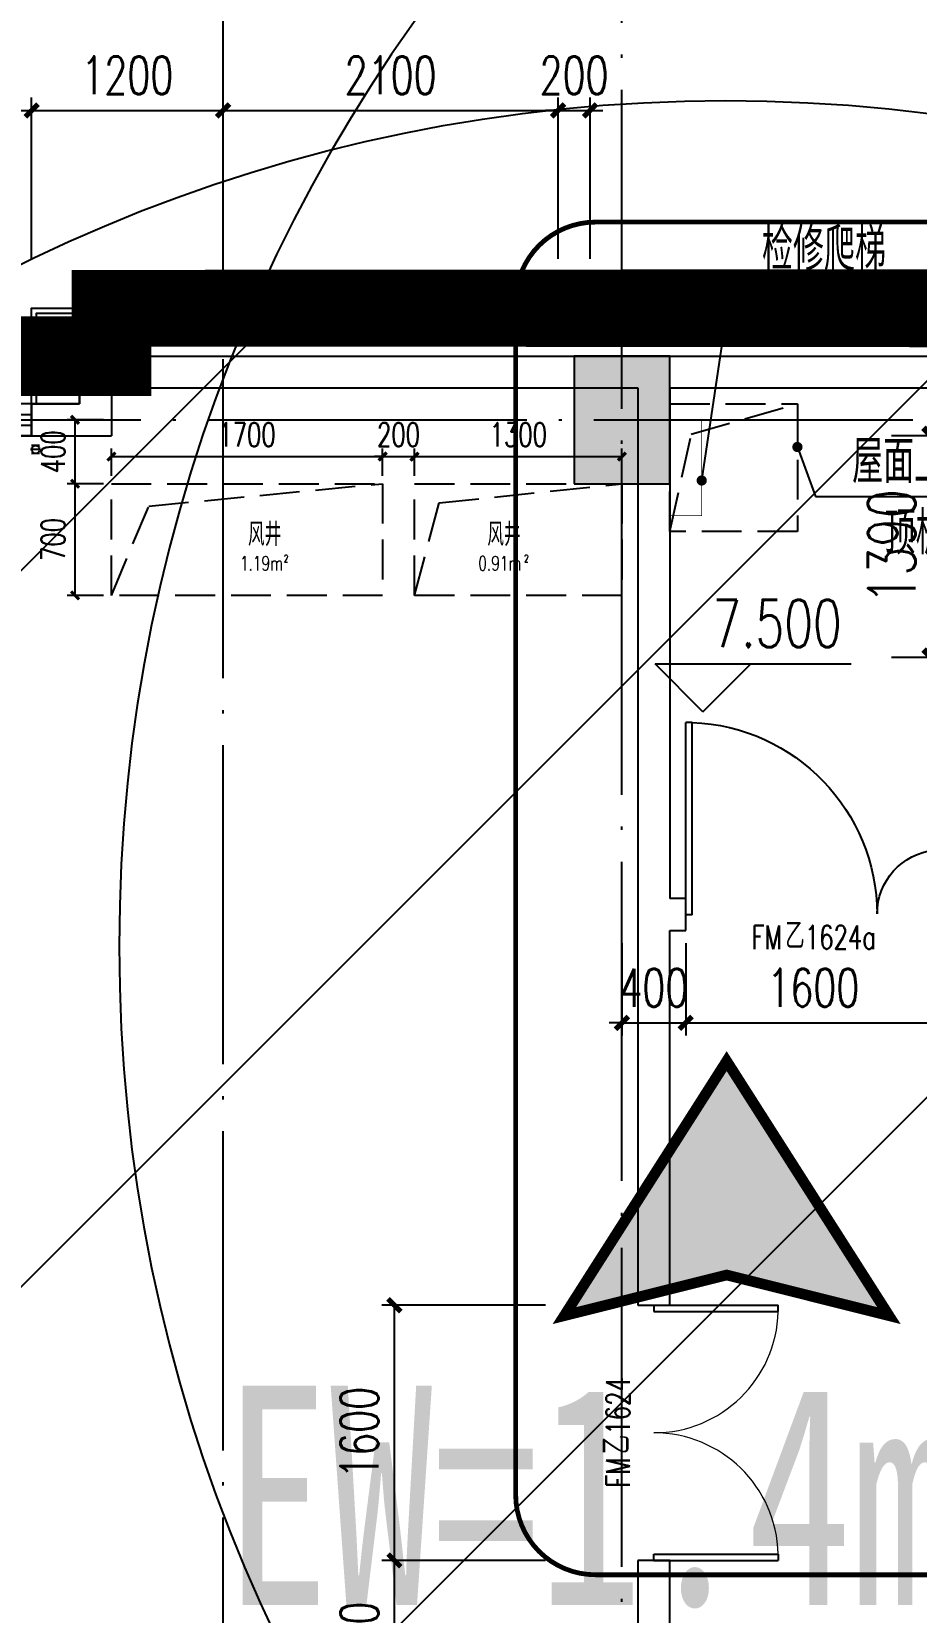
# Model space of a CAD drawing. Extents: x -821772 to -21949, y 506164 to 1049594.
# Drawn here: x -80554 to -75009, y 824344 to 834254 of the extents above; entities that cross this region are included whole.
import ezdxf
from ezdxf.xclip import XClip

# ---------------------------------------------------------------- set-up
doc = ezdxf.new("R2010")
doc.units = 0
doc.header["$LTSCALE"] = 1000
doc.header["$MEASUREMENT"] = 0
doc.header["$XCLIPFRAME"] = 2
for name, pattern in [('10平面20250807_t3$0$DASH', [0.35, 0.25, -0.1]), ('10平面20250807_t3$0$DOTE', [2.4200000000000004, 2, -0.2, 0.02, -0.2]), ('DASH', [0.35, 0.25, -0.1])]:
    doc.linetypes.add(name, pattern=pattern)
doc.layers.get('Defpoints').update_dxf_attribs({"color": 210})
doc.layers.add('1-防火分区线', color=201, linetype='DASH', lineweight=50)
for name, color, linetype in [('10平面20250807_t3$0$A-AXIS-DOTE', 8, '10平面20250807_t3$0$DOTE'), ('10平面20250807_t3$0$A-AXIS-DP', 8, 'Continuous'), ('10平面20250807_t3$0$A-AXIS-SYMB', 8, 'Continuous'), ('10平面20250807_t3$0$A-CURTAIN', 8, 'Continuous'), ('10平面20250807_t3$0$A-HRAIL', 8, 'Continuous'), ('10平面20250807_t3$0$A-LIN-V', 8, 'Continuous'), ('10平面20250807_t3$0$A-SFCE', 8, 'Continuous'), ('10平面20250807_t3$0$A-WINDOW', 8, 'Continuous'), ('10平面20250807_t3$0$A-防火门窗', 8, 'Continuous'), ('10平面20250807_t3$0$AS-COLN', 8, 'Continuous'), ('10平面20250807_t3$0$AS-WALL', 8, 'Continuous'), ('10平面20250807_t3$0$AS-结构边线层', 8, 'Continuous'), ('10平面20250807_t3$0$DIM_ELEV', 8, 'Continuous'), ('10平面20250807_t3$0$PUB_HATCH', 8, 'Continuous'), ('10平面20250807_t3$0$PUB_TEXT', 8, 'Continuous'), ('10平面20250807_t3$0$SB_ZF消火栓', 10, 'Continuous'), ('10平面20250807_t3$0$建-标高', 8, 'Continuous'), ('10平面20250807_t3$0$建-窗', 8, 'Continuous'), ('10平面20250807_t3$0$建-门窗编号', 8, 'Continuous'), ('PUB_HATCH', 8, 'Continuous'), ('SPACE', 7, 'Continuous'), ('建-尺寸', 3, 'Continuous'), ('指示', 1, 'Continuous')]:
    doc.layers.add(name, color=color, linetype=linetype)
doc.styles.add('10平面20250807_t3$0$_TCH_DIM', font='SIMPLEX', dxfattribs={"bigfont": 'GBCBIG'})
doc.styles.add('10平面20250807_t3$0$_TCH_DIM_T3', font='SIMPLEX', dxfattribs={"width": 0.7058823529411765, "bigfont": 'GBCBIG'})
doc.styles.add('10平面20250807_t3$0$A-AREA', font='SIMPLEX', dxfattribs={"bigfont": 'GBCBIG'})
doc.styles.add('10平面20250807_t3$0$A-STANDARD', font='SIMPLEX', dxfattribs={"bigfont": 'GBCBIG'})
doc.styles.add('10平面20250807_t3$0$A-WIN-LABEL', font='SIMPLEX', dxfattribs={"bigfont": 'GBCBIG'})
doc.styles.add('A-DIM_T3', font='SIMPLEX', dxfattribs={"width": 0.7058823529411765, "bigfont": 'GBCBIG'})
doc.styles.add('黑体', font='simhei.ttf', dxfattribs={"width": 0.7})
doc.dimstyles.new('10平面20250807_t3$0$_TCH_ARCH&&50', dxfattribs={"dimtxt": 148.75, "dimasz": 50, "dimexe": 50, "dimexo": 50, "dimgap": 63.12500000000001, "dimtad": 1, "dimdec": 0, "dimzin": 0, "dimdsep": 46, "dimtxsty": '10平面20250807_t3$0$_TCH_DIM_T3', "dimblk": '10平面20250807_t3$0$_ArchTick', "dimcen": 0.09, "dimclrt": 7, "dimazin": 2, "dimtfac": 1, "dimtdec": 0, "dimtix": 1, "dimtmove": 2, "dimatfit": 3, "dimfxl": 0, "dimtolj": 1, "dimtzin": 0, "dimarcsym": 0})
doc.dimstyles.new('10平面20250807_t3$0$_TCH_ARCH&&80', dxfattribs={"dimtxt": 238, "dimasz": 80, "dimexe": 80, "dimexo": 80, "dimgap": 101, "dimtad": 1, "dimdec": 0, "dimzin": 0, "dimdsep": 46, "dimtxsty": '10平面20250807_t3$0$_TCH_DIM_T3', "dimblk": '10平面20250807_t3$0$_ArchTick', "dimcen": 0.09, "dimclrt": 7, "dimazin": 2, "dimtfac": 1, "dimtdec": 0, "dimtix": 1, "dimtmove": 2, "dimatfit": 3, "dimfxl": 0, "dimtolj": 1, "dimtzin": 0, "dimarcsym": 0})
doc.dimstyles.new('A-DIM-100', dxfattribs={"dimscale": 100, "dimtxt": 2.975, "dimasz": 1, "dimexe": 2.5, "dimexo": 3, "dimgap": 1, "dimtad": 1, "dimdec": 0, "dimzin": 0, "dimdsep": 46, "dimtxsty": 'A-DIM_T3', "dimblk": 'ARCHTICK', "dimcen": 0.09, "dimclrt": 7, "dimazin": 2, "dimtfac": 1, "dimtdec": 0, "dimtix": 1, "dimtmove": 2, "dimatfit": 3, "dimfxl": 0, "dimtolj": 1, "dimtzin": 0, "dimarcsym": 0})

# ---------------------------------------------------------------- blocks, each defined once
blk = doc.blocks.new('指示')
at = {"layer": '指示'}
blk.add_hatch(color=8, dxfattribs=at).paths.add_polyline_path([(-248567.5671463014, -61666.75512313819), (-245540.1529922484, -56918.54002761818), (-242512.7388229371, -61666.75512313866), (-245540.1560897826, -60908.93458175659)])
at = {"layer": '指示', "color": 240, "const_width": 200}
blk.add_lwpolyline([(-248567.5671463014, -61666.75512313819), (-245540.1529922485, -56918.54003524757), (-242512.7388229371, -61666.75512313866), (-245540.1560897826, -60908.93458175659)], close=True, dxfattribs=at)
blk = doc.blocks.new('10平面20250807_t3$0$dote')
at = {"layer": '10平面20250807_t3$0$A-AXIS-DOTE'}
for p, q in [((141382.2003252701, -68999.9999961853), (141382.2003252686, 36662.32227754151)), ((143882.2003415822, 17390.00000381551), (143882.2003415822, 33120.00000381551)), ((134026.3848571777, 27000.00000000338), (158590, 27000.0000000014))]:
    blk.add_line(p, q, dxfattribs=at)
blk = doc.blocks.new('10平面20250807_t3$0$43243')
at = {"layer": '10平面20250807_t3$0$AS-结构边线层'}
blk.add_lwpolyline([(-83954.18452969403, 741419.9999999637), (-83954.18452969403, 832020.0000162167), (-83354.18453806305, 832020.0000162167), (-83354.18453945506, 831920.0000152885), (-82854.18450580798, 831920.0000138981), (-82854.18450674186, 831720.0000138979), (-80554.18450674186, 831720.0000032301), (-80554.18450581508, 831920.0000032303), (-80254.18450535153, 831919.99999952), (-80254.18450627936, 832220.0000152623), (-68354.18451690674, 832220.0000152588), (-68354.18451697209, 821019.9999844359), (-70554.18452536083, 821019.9999843444), (-70554.18452362418, 818320.0000122824), (-68354.18452005023, 818320.0000121472), (-68354.18452000977, 782919.9999951378), (-70554.18452436668, 782919.9999999118), (-70554.18452457148, 774519.9999964108)], dxfattribs=at)
at = {"layer": '10平面20250807_t3$0$AS-结构边线层', "linetype": '10平面20250807_t3$0$DASH'}
for points in [[(-76554.1845387617, 831919.9999978557), (-75754.1845387617, 831919.9999978557), (-75754.1845387617, 831119.9999978557), (-76554.1845387617, 831119.9999978557)], [(-78354.18451543538, 831419.9999996128), (-78354.18451543538, 830719.9999996128), (-80054.18450597733, 830719.9999996128), (-80054.18450597733, 831419.9999996128)], [(-76854.1845155955, 831419.9999996128), (-76854.1845155955, 830719.9999996128), (-78154.18453875712, 830719.9999996128), (-78154.18453875712, 831419.9999996128)]]:
    blk.add_lwpolyline(points, close=True, dxfattribs=at)
for points in [[(-76554.1845387617, 831119.9999978557), (-76420, 831730), (-75754.1845387617, 831919.9999978557)], [(-80054.18450597733, 830719.9999996128), (-79820, 831280), (-78354.18453859701, 831419.9999996128)], [(-78154.18453875712, 830719.9999996128), (-78000, 831300), (-76854.1845155955, 831419.9999978535)]]:
    blk.add_lwpolyline(points, dxfattribs=at)
blk = doc.blocks.new('10平面20250807_t3$0$3132')
at = {"layer": '10平面20250807_t3$0$DIM_ELEV', "linetype": '10平面20250807_t3$0$DASH', "const_width": 30}
blk.add_lwpolyline([(-77020.00000000081, 833060.0000000009), (-66360.00000000081, 833060.0000000009, -0.414213562373095), (-65860.00000000081, 832560.0000000009), (-65860.00000000081, 825080.0000000009, -0.414213562373095), (-66360.00000000081, 824580.0000000009), (-77020.00000000081, 824580.0000000009, -0.414213562373095), (-77520.00000000081, 825080.0000000009), (-77520.00000000081, 832560.0000000009, -0.414213562373095)], format="xyb", close=True, dxfattribs=at)
blk = doc.blocks.new('10平面20250807_t3$0$A$C5D961328')
at = {"layer": '10平面20250807_t3$0$A-LIN-V', "ltscale": 500}
blk.add_circle((350.0330632161349, 39.99165254249237), 10001.39042265348, dxfattribs=at)
blk = doc.blocks.new('10平面20250807_t3$0$234243242332')
at = {"layer": '10平面20250807_t3$0$SB_ZF消火栓', "xscale": -1, "rotation": 180}
blk.add_blockref('10平面20250807_t3$0$A$C5D961328', (-70354.21760411821, 828559.9916687945), dxfattribs=at)
at = {"layer": '10平面20250807_t3$0$SB_ZF消火栓'}
blk.add_blockref('10平面20250807_t3$0$A$C5D961328', (-76554.21759520196, 823780.0083436108), dxfattribs=at)
blk = doc.blocks.new('10平面20250807_t3$0$w4324323333')
at = {"layer": '10平面20250807_t3$0$AS-COLN'}
for p, q in [((-76554.18453875987, 832219.999997858), (-77154.18453876002, 832219.999997858)), ((-77154.18453876002, 832219.999997858), (-77154.1845387507, 831419.9999978535)), ((-76554.18453876354, 831419.9999978535), (-76554.18453875987, 832219.999997858)), ((-77154.1845387507, 831419.9999978535), (-76554.18453876354, 831419.9999978535))]:
    blk.add_line(p, q, dxfattribs=at)
blk = doc.blocks.new('10平面20250807_t3$0$_ArchTick')
at = {"color": 0, "linetype": 'ByBlock', "const_width": 0.4}
blk.add_lwpolyline([(-0.5, -0.5), (0.5, 0.5)], dxfattribs=at)
blk = doc.blocks.new('*D11456')
at = {"layer": '10平面20250807_t3$0$A-AXIS-DP', "color": 0, "lineweight": -2}
for p, q in [((-80104.18450597736, 831820.0000013757), (-80332.0922529893, 831820.0000013757)), ((-80282.0922529893, 831419.9999996133), (-80282.0922529893, 831820.0000013757)), ((-80104.18450597736, 831419.9999996133), (-80332.0922529893, 831419.9999996133))]:
    blk.add_line(p, q, dxfattribs=at)
at = {"layer": 'Defpoints', "color": 0}
for p in [(-80282.0922529893, 831820.0000013757), (-80054.18450597736, 831820.0000013757), (-80054.18450597736, 831419.9999996133)]:
    blk.add_point(p, dxfattribs=at)
at = {"layer": '10平面20250807_t3$0$A-AXIS-DP', "color": 0, "lineweight": -2, "xscale": 50, "yscale": 50, "zscale": 50}
for p, rotation in [((-80282.0922529893, 831820.0000013757), 90), ((-80282.0922529893, 831419.9999996133), 270)]:
    blk.add_blockref('10平面20250807_t3$0$_ArchTick', p, dxfattribs=dict(at, rotation=rotation))
at = {"layer": '10平面20250807_t3$0$A-AXIS-DP', "color": 7, "insert": (-80419.59225298905, 831620.0000004943), "char_height": 148.75, "attachment_point": 5, "rotation": 90, "style": '10平面20250807_t3$0$_TCH_DIM_T3'}
blk.add_mtext('\\A1;400', dxfattribs=at)
blk = doc.blocks.new('*D11457')
at = {"layer": '10平面20250807_t3$0$A-AXIS-DP', "color": 0, "lineweight": -2}
for p, q in [((-80104.18450597736, 831419.9999996133), (-80332.0922529893, 831419.9999996133)), ((-80282.0922529893, 830719.9999996133), (-80282.0922529893, 831419.9999996133)), ((-80104.18450597736, 830719.9999996133), (-80332.0922529893, 830719.9999996133))]:
    blk.add_line(p, q, dxfattribs=at)
at = {"layer": 'Defpoints', "color": 0}
for p in [(-80282.0922529893, 831419.9999996133), (-80054.18450597736, 831419.9999996133), (-80054.18450597736, 830719.9999996133)]:
    blk.add_point(p, dxfattribs=at)
at = {"layer": '10平面20250807_t3$0$A-AXIS-DP', "color": 0, "lineweight": -2, "xscale": 50, "yscale": 50, "zscale": 50}
for p, rotation in [((-80282.0922529893, 831419.9999996133), 90), ((-80282.0922529893, 830719.9999996133), 270)]:
    blk.add_blockref('10平面20250807_t3$0$_ArchTick', p, dxfattribs=dict(at, rotation=rotation))
at = {"layer": '10平面20250807_t3$0$A-AXIS-DP', "color": 7, "insert": (-80419.59225298905, 831069.999999613), "char_height": 148.75, "attachment_point": 5, "rotation": 90, "style": '10平面20250807_t3$0$_TCH_DIM_T3'}
blk.add_mtext('\\A1;700', dxfattribs=at)
blk = doc.blocks.new('*D11458')
at = {"layer": '10平面20250807_t3$0$A-AXIS-DP', "color": 0, "lineweight": -2}
for p, q in [((-80054.18450597733, 831469.9999996128), (-80054.18450597733, 831639.9999998064)), ((-78354.18451543538, 831469.9999996128), (-78354.18451543538, 831639.9999998064)), ((-80054.18450597733, 831589.9999998064), (-78354.18451543538, 831589.9999998064))]:
    blk.add_line(p, q, dxfattribs=at)
at = {"layer": 'Defpoints', "color": 0}
for p in [(-78354.18451543538, 831589.9999998064), (-80054.18450597733, 831419.9999996128), (-78354.18451543538, 831419.9999996128)]:
    blk.add_point(p, dxfattribs=at)
at = {"layer": '10平面20250807_t3$0$A-AXIS-DP', "color": 0, "lineweight": -2, "xscale": 50, "yscale": 50, "zscale": 50, "rotation": 180}
blk.add_blockref('10平面20250807_t3$0$_ArchTick', (-80054.18450597733, 831589.9999998064), dxfattribs=at)
at = {"layer": '10平面20250807_t3$0$A-AXIS-DP', "color": 0, "lineweight": -2, "xscale": 50, "yscale": 50, "zscale": 50}
blk.add_blockref('10平面20250807_t3$0$_ArchTick', (-78354.18451543538, 831589.9999998064), dxfattribs=at)
at = {"layer": '10平面20250807_t3$0$A-AXIS-DP', "color": 7, "insert": (-79204.18451070636, 831727.4999998064), "char_height": 148.75, "attachment_point": 5, "style": '10平面20250807_t3$0$_TCH_DIM_T3'}
blk.add_mtext('\\A1;1700', dxfattribs=at)
blk = doc.blocks.new('*D11459')
at = {"layer": '10平面20250807_t3$0$A-AXIS-DP', "color": 0, "lineweight": -2}
for p, q in [((-78354.18451543538, 831469.9999996128), (-78354.18451543538, 831639.9999998064)), ((-78154.18453875712, 831469.9999996128), (-78154.18453875712, 831639.9999998064)), ((-78354.18451543538, 831589.9999998064), (-78404.18451543538, 831589.9999998064)), ((-78354.18451543538, 831589.9999998064), (-78154.18453875712, 831589.9999998064)), ((-78154.18453875712, 831589.9999998064), (-78104.18453875712, 831589.9999998064))]:
    blk.add_line(p, q, dxfattribs=at)
at = {"layer": 'Defpoints', "color": 0}
for p in [(-78154.18453875712, 831589.9999998064), (-78354.18451543538, 831419.9999996128), (-78154.18453875712, 831419.9999996128)]:
    blk.add_point(p, dxfattribs=at)
at = {"layer": '10平面20250807_t3$0$A-AXIS-DP', "color": 0, "lineweight": -2, "xscale": 50, "yscale": 50, "zscale": 50}
blk.add_blockref('10平面20250807_t3$0$_ArchTick', (-78354.18451543538, 831589.9999998064), dxfattribs=at)
at = {"layer": '10平面20250807_t3$0$A-AXIS-DP', "color": 0, "lineweight": -2, "xscale": 50, "yscale": 50, "zscale": 50, "rotation": 180}
blk.add_blockref('10平面20250807_t3$0$_ArchTick', (-78154.18453875712, 831589.9999998064), dxfattribs=at)
at = {"layer": '10平面20250807_t3$0$A-AXIS-DP', "color": 7, "insert": (-78254.18452709625, 831727.4999998064), "char_height": 148.75, "attachment_point": 5, "style": '10平面20250807_t3$0$_TCH_DIM_T3'}
blk.add_mtext('\\A1;200', dxfattribs=at)
blk = doc.blocks.new('*D11460')
at = {"layer": '10平面20250807_t3$0$A-AXIS-DP', "color": 0, "lineweight": -2}
for p, q in [((-78154.18453875712, 831469.9999996128), (-78154.18453875712, 831639.9999998064)), ((-76854.18449879719, 831469.9999996128), (-76854.18449879719, 831639.9999998064)), ((-78154.18453875712, 831589.9999998064), (-76854.18449879719, 831589.9999998064))]:
    blk.add_line(p, q, dxfattribs=at)
at = {"layer": 'Defpoints', "color": 0}
for p in [(-76854.18449879719, 831589.9999998064), (-78154.18453875712, 831419.9999996128), (-76854.18449879719, 831419.9999996128)]:
    blk.add_point(p, dxfattribs=at)
at = {"layer": '10平面20250807_t3$0$A-AXIS-DP', "color": 0, "lineweight": -2, "xscale": 50, "yscale": 50, "zscale": 50, "rotation": 180}
blk.add_blockref('10平面20250807_t3$0$_ArchTick', (-78154.18453875712, 831589.9999998064), dxfattribs=at)
at = {"layer": '10平面20250807_t3$0$A-AXIS-DP', "color": 0, "lineweight": -2, "xscale": 50, "yscale": 50, "zscale": 50}
blk.add_blockref('10平面20250807_t3$0$_ArchTick', (-76854.18449879719, 831589.9999998064), dxfattribs=at)
at = {"layer": '10平面20250807_t3$0$A-AXIS-DP', "color": 7, "insert": (-77504.18451877715, 831727.4999998064), "char_height": 148.75, "attachment_point": 5, "style": '10平面20250807_t3$0$_TCH_DIM_T3'}
blk.add_mtext('\\A1;1300', dxfattribs=at)
blk = doc.blocks.new('*D11806')
at = {"layer": '10平面20250807_t3$0$A-AXIS-DP', "color": 0, "lineweight": -2}
for p, q in [((-82854.18450597941, 832829.9999955922), (-82854.18450597941, 833840.0000064147)), ((-80554.18450598652, 832829.9999973064), (-80554.18450598652, 833840.0000064147)), ((-82854.18450597941, 833760.0000064147), (-80554.18450598652, 833760.0000064147))]:
    blk.add_line(p, q, dxfattribs=at)
at = {"layer": 'Defpoints', "color": 0}
for p in [(-80554.18450598652, 833760.0000064147), (-82854.18450597941, 832749.9999955922), (-80554.18450598652, 832749.9999973064)]:
    blk.add_point(p, dxfattribs=at)
at = {"layer": '10平面20250807_t3$0$A-AXIS-DP', "color": 0, "lineweight": -2, "xscale": 80, "yscale": 80, "zscale": 80, "rotation": 180}
blk.add_blockref('10平面20250807_t3$0$_ArchTick', (-82854.18450597941, 833760.0000064147), dxfattribs=at)
at = {"layer": '10平面20250807_t3$0$A-AXIS-DP', "color": 0, "lineweight": -2, "xscale": 80, "yscale": 80, "zscale": 80}
blk.add_blockref('10平面20250807_t3$0$_ArchTick', (-80554.18450598652, 833760.0000064147), dxfattribs=at)
at = {"layer": '10平面20250807_t3$0$A-AXIS-DP', "color": 7, "insert": (-81704.18450598296, 833980.0000064147), "char_height": 238, "attachment_point": 5, "style": '10平面20250807_t3$0$_TCH_DIM_T3'}
blk.add_mtext('\\A1;2300', dxfattribs=at)
blk = doc.blocks.new('*D11807')
at = {"layer": '10平面20250807_t3$0$A-AXIS-DP', "color": 0, "lineweight": -2}
for p, q in [((-80554.18450598659, 832829.9999973064), (-80554.18450598659, 833840.000007719)), ((-79354.18453145449, 832829.9999982007), (-79354.18453145449, 833840.000007719)), ((-80554.18450598659, 833760.000007719), (-79354.18453145449, 833760.000007719))]:
    blk.add_line(p, q, dxfattribs=at)
at = {"layer": 'Defpoints', "color": 0}
for p in [(-79354.18453145449, 833760.000007719), (-80554.18450598659, 832749.9999973064), (-79354.18453145449, 832749.9999982007)]:
    blk.add_point(p, dxfattribs=at)
at = {"layer": '10平面20250807_t3$0$A-AXIS-DP', "color": 0, "lineweight": -2, "xscale": 80, "yscale": 80, "zscale": 80, "rotation": 180}
blk.add_blockref('10平面20250807_t3$0$_ArchTick', (-80554.18450598659, 833760.000007719), dxfattribs=at)
at = {"layer": '10平面20250807_t3$0$A-AXIS-DP', "color": 0, "lineweight": -2, "xscale": 80, "yscale": 80, "zscale": 80}
blk.add_blockref('10平面20250807_t3$0$_ArchTick', (-79354.18453145449, 833760.000007719), dxfattribs=at)
at = {"layer": '10平面20250807_t3$0$A-AXIS-DP', "color": 7, "insert": (-79954.18451872055, 833980.000007719), "char_height": 238, "attachment_point": 5, "style": '10平面20250807_t3$0$_TCH_DIM_T3'}
blk.add_mtext('\\A1;1200', dxfattribs=at)
blk = doc.blocks.new('*D11808')
at = {"layer": '10平面20250807_t3$0$A-AXIS-DP', "color": 0, "lineweight": -2}
for p, q in [((-79354.1845314544, 832829.9999982007), (-79354.1845314544, 833840.0000089488)), ((-77254.1845222331, 832829.9999997659), (-77254.1845222331, 833840.0000089488)), ((-79354.1845314544, 833760.0000089488), (-77254.1845222331, 833760.0000089488))]:
    blk.add_line(p, q, dxfattribs=at)
at = {"layer": 'Defpoints', "color": 0}
for p in [(-77254.1845222331, 833760.0000089488), (-79354.1845314544, 832749.9999982007), (-77254.1845222331, 832749.9999997659)]:
    blk.add_point(p, dxfattribs=at)
at = {"layer": '10平面20250807_t3$0$A-AXIS-DP', "color": 0, "lineweight": -2, "xscale": 80, "yscale": 80, "zscale": 80, "rotation": 180}
blk.add_blockref('10平面20250807_t3$0$_ArchTick', (-79354.1845314544, 833760.0000089488), dxfattribs=at)
at = {"layer": '10平面20250807_t3$0$A-AXIS-DP', "color": 0, "lineweight": -2, "xscale": 80, "yscale": 80, "zscale": 80}
blk.add_blockref('10平面20250807_t3$0$_ArchTick', (-77254.1845222331, 833760.0000089488), dxfattribs=at)
at = {"layer": '10平面20250807_t3$0$A-AXIS-DP', "color": 7, "insert": (-78304.18452684375, 833980.0000089488), "char_height": 238, "attachment_point": 5, "style": '10平面20250807_t3$0$_TCH_DIM_T3'}
blk.add_mtext('\\A1;2100', dxfattribs=at)
blk = doc.blocks.new('*D11809')
at = {"layer": '10平面20250807_t3$0$A-AXIS-DP', "color": 0, "lineweight": -2}
for p, q in [((-77254.18452223338, 832829.9999997659), (-77254.18452223338, 833840.0000098059)), ((-77054.18452260937, 832829.9999999149), (-77054.18452260937, 833840.0000098059)), ((-77254.18452223338, 833760.0000098059), (-77334.18452223338, 833760.0000098059)), ((-77254.18452223338, 833760.0000098059), (-77054.18452260937, 833760.0000098059)), ((-77054.18452260937, 833760.0000098059), (-76974.18452260937, 833760.0000098059))]:
    blk.add_line(p, q, dxfattribs=at)
at = {"layer": 'Defpoints', "color": 0}
for p in [(-77054.18452260937, 833760.0000098059), (-77254.18452223338, 832749.9999997659), (-77054.18452260937, 832749.9999999149)]:
    blk.add_point(p, dxfattribs=at)
at = {"layer": '10平面20250807_t3$0$A-AXIS-DP', "color": 0, "lineweight": -2, "xscale": 80, "yscale": 80, "zscale": 80}
blk.add_blockref('10平面20250807_t3$0$_ArchTick', (-77254.18452223338, 833760.0000098059), dxfattribs=at)
at = {"layer": '10平面20250807_t3$0$A-AXIS-DP', "color": 0, "lineweight": -2, "xscale": 80, "yscale": 80, "zscale": 80, "rotation": 180}
blk.add_blockref('10平面20250807_t3$0$_ArchTick', (-77054.18452260937, 833760.0000098059), dxfattribs=at)
at = {"layer": '10平面20250807_t3$0$A-AXIS-DP', "color": 7, "insert": (-77154.18452242138, 833980.0000098059), "char_height": 238, "attachment_point": 5, "style": '10平面20250807_t3$0$_TCH_DIM_T3'}
blk.add_mtext('\\A1;200', dxfattribs=at)
blk = doc.blocks.new('*D11962')
at = {"layer": '10平面20250807_t3$0$A-AXIS-DP', "color": 0, "lineweight": -2}
for p, q in [((-77334.18453107728, 824669.9999969864), (-78360.00000246703, 824669.9999969864)), ((-78280.00000246703, 823719.999995356), (-78280.00000246703, 824669.9999969864)), ((-77334.18453222807, 823719.999995356), (-78360.00000246703, 823719.999995356))]:
    blk.add_line(p, q, dxfattribs=at)
at = {"layer": 'Defpoints', "color": 0}
for p in [(-78280.00000246703, 824669.9999969864), (-77254.18453107728, 824669.9999969864), (-77254.18453222807, 823719.999995356)]:
    blk.add_point(p, dxfattribs=at)
at = {"layer": '10平面20250807_t3$0$A-AXIS-DP', "color": 0, "lineweight": -2, "xscale": 80, "yscale": 80, "zscale": 80}
for p, rotation in [((-78280.00000246703, 824669.9999969864), 90), ((-78280.00000246703, 823719.999995356), 270)]:
    blk.add_blockref('10平面20250807_t3$0$_ArchTick', p, dxfattribs=dict(at, rotation=rotation))
at = {"layer": '10平面20250807_t3$0$A-AXIS-DP', "color": 7, "insert": (-78500.00000246678, 824194.9999961709), "char_height": 238, "attachment_point": 5, "rotation": 90, "style": '10平面20250807_t3$0$_TCH_DIM_T3'}
blk.add_mtext('\\A1;950', dxfattribs=at)
blk = doc.blocks.new('*D11963')
at = {"layer": '10平面20250807_t3$0$A-AXIS-DP', "color": 0, "lineweight": -2}
for p, q in [((-77334.18452913911, 826269.9999969805), (-78360.00000092255, 826269.9999969805)), ((-78280.00000092255, 824669.9999969864), (-78280.00000092255, 826269.9999969805)), ((-77334.18453107728, 824669.9999969864), (-78360.00000092255, 824669.9999969864))]:
    blk.add_line(p, q, dxfattribs=at)
at = {"layer": 'Defpoints', "color": 0}
for p in [(-78280.00000092255, 826269.9999969805), (-77254.18452913911, 826269.9999969805), (-77254.18453107728, 824669.9999969864)]:
    blk.add_point(p, dxfattribs=at)
at = {"layer": '10平面20250807_t3$0$A-AXIS-DP', "color": 0, "lineweight": -2, "xscale": 80, "yscale": 80, "zscale": 80}
for p, rotation in [((-78280.00000092255, 826269.9999969805), 90), ((-78280.00000092255, 824669.9999969864), 270)]:
    blk.add_blockref('10平面20250807_t3$0$_ArchTick', p, dxfattribs=dict(at, rotation=rotation))
at = {"layer": '10平面20250807_t3$0$A-AXIS-DP', "color": 7, "insert": (-78500.0000009223, 825469.9999969832), "char_height": 238, "attachment_point": 5, "rotation": 90, "style": '10平面20250807_t3$0$_TCH_DIM_T3'}
blk.add_mtext('\\A1;1600', dxfattribs=at)
blk = doc.blocks.new('*D11964')
at = {"layer": '10平面20250807_t3$0$A-AXIS-DP', "color": 0, "lineweight": -2}
for p, q in [((-76854.18451559551, 828539.9999573068), (-76854.18451559551, 827960.0000001985)), ((-76454.18452604902, 828539.9999572965), (-76454.18452604902, 827960.0000001985)), ((-76854.18451559551, 828040.0000001985), (-76934.18451559551, 828040.0000001985)), ((-76854.18451559551, 828040.0000001985), (-76454.18452604902, 828040.0000001985)), ((-76454.18452604902, 828040.0000001985), (-76374.18452604902, 828040.0000001985))]:
    blk.add_line(p, q, dxfattribs=at)
at = {"layer": 'Defpoints', "color": 0}
for p in [(-76854.18451559551, 828619.9999573068), (-76454.18452604902, 828619.9999572965), (-76454.18452604902, 828040.0000001985)]:
    blk.add_point(p, dxfattribs=at)
at = {"layer": '10平面20250807_t3$0$A-AXIS-DP', "color": 0, "lineweight": -2, "xscale": 80, "yscale": 80, "zscale": 80}
blk.add_blockref('10平面20250807_t3$0$_ArchTick', (-76854.18451559551, 828040.0000001985), dxfattribs=at)
at = {"layer": '10平面20250807_t3$0$A-AXIS-DP', "color": 0, "lineweight": -2, "xscale": 80, "yscale": 80, "zscale": 80, "rotation": 180}
blk.add_blockref('10平面20250807_t3$0$_ArchTick', (-76454.18452604902, 828040.0000001985), dxfattribs=at)
at = {"layer": '10平面20250807_t3$0$A-AXIS-DP', "color": 7, "insert": (-76654.18452082227, 828260.0000001985), "char_height": 238, "attachment_point": 5, "style": '10平面20250807_t3$0$_TCH_DIM_T3'}
blk.add_mtext('\\A1;400', dxfattribs=at)
blk = doc.blocks.new('*D11965')
at = {"layer": '10平面20250807_t3$0$A-AXIS-DP', "color": 0, "lineweight": -2}
for p, q in [((-76454.18452604902, 828539.9999572965), (-76454.18452604902, 827960.0000001729)), ((-74854.18452604901, 828539.9999572556), (-74854.18452604901, 827960.0000001729)), ((-76454.18452604902, 828040.0000001729), (-74854.18452604901, 828040.0000001729))]:
    blk.add_line(p, q, dxfattribs=at)
at = {"layer": 'Defpoints', "color": 0}
for p in [(-76454.18452604902, 828619.9999572965), (-74854.18452604901, 828619.9999572556), (-74854.18452604901, 828040.0000001729)]:
    blk.add_point(p, dxfattribs=at)
at = {"layer": '10平面20250807_t3$0$A-AXIS-DP', "color": 0, "lineweight": -2, "xscale": 80, "yscale": 80, "zscale": 80, "rotation": 180}
blk.add_blockref('10平面20250807_t3$0$_ArchTick', (-76454.18452604902, 828040.0000001729), dxfattribs=at)
at = {"layer": '10平面20250807_t3$0$A-AXIS-DP', "color": 0, "lineweight": -2, "xscale": 80, "yscale": 80, "zscale": 80}
blk.add_blockref('10平面20250807_t3$0$_ArchTick', (-74854.18452604901, 828040.0000001729), dxfattribs=at)
at = {"layer": '10平面20250807_t3$0$A-AXIS-DP', "color": 7, "insert": (-75654.18452604901, 828260.0000001729), "char_height": 238, "attachment_point": 5, "style": '10平面20250807_t3$0$_TCH_DIM_T3'}
blk.add_mtext('\\A1;1600', dxfattribs=at)
blk = doc.blocks.new('10平面20250807_t3$0$$DorLib2D$00000225')
at = {"color": 0}
for p, q in [((0.4750000000000032, -0.001447885298549778), (0.4750000000000032, 0.7521225008925327)), ((0.4750000000000032, 0.7521225008925327), (0.5000000000000036, 0.7521225008925363)), ((0.5000000000000036, -0.001447885298549778), (0.5000000000000036, 0.7521225008925363)), ((-0.4999999999999982, -3.552713678800501e-15), (-0.5, 0.252035990386009)), ((-0.4750000000000014, 0.252035990386009), (-0.5, 0.252035990386009)), ((-0.4749999999999996, -3.552713678800501e-15), (-0.4750000000000014, 0.252035990386009)), ((-0.4749999999999996, -3.552713678800501e-15), (-0.4999999999999947, -3.552713678800501e-15)), ((0.4750000000000032, -0.001447885298549778), (0.4999999999999929, -0.001447885298549778))]:
    blk.add_line(p, q, dxfattribs=at)
for centre, radius, start, end in [((0.5046168020419071, -0.001920809357812914), 0.7546247204382253, 92.24926861260724, 179.7237749158362), ((-0.5007908120542499, 0.002572563917482285), 0.2507930763238999, 359.7898704778746, 84.09743784757413)]:
    blk.add_arc(centre, radius, start, end, dxfattribs=at)
blk = doc.blocks.new('10平面20250807_t3$0$$DorLib2D$00000002')
for p, q in [((-0.5, -1e-16), (-0.5000000000000007, 0.4875)), ((-0.4750000000000007, 0.4875), (-0.5000000000000007, 0.4875)), ((-0.475, 0), (-0.4750000000000007, 0.4875)), ((0.475, 0), (0.4750000000000007, 0.4875)), ((0.4750000000000007, 0.4875), (0.5000000000000007, 0.4875)), ((0.5, -1e-16), (0.5000000000000007, 0.4875)), ((-0.5, -1e-16), (-0.475, 0)), ((0.5, -1e-16), (0.475, 0))]:
    blk.add_line(p, q)
at = {"lineweight": 13}
for centre, start, end in [((-0.4875, 0), 0, 88.53071641864632), ((0.4875, 0), 91.46928358135372, 180)]:
    blk.add_arc(centre, 0.4875, start, end, dxfattribs=at)
blk = doc.blocks.new('10平面20250807_t3$0$WINDOW2DLIB$DYNSTYLE$00000005')
at = {"color": 0}
for points in [[(-0.4999999999999964, 0.5000000000000142), (-0.4999999999999964, -0.4999999999999858)], [(-0.4999999999999964, 0.5000000000000142), (0.5000000000000036, 0.5000000000000142)], [(0.5000000000000036, -0.4999999999999858), (0.5000000000000036, 0.5000000000000142)], [(0.5000000000000036, 0.1666666666666714), (-0.4999999999999964, 0.1666666666666714)], [(0.5000000000000036, -0.1666666666666572), (-0.4999999999999964, -0.1666666666666572)], [(-0.4999999999999964, -0.4999999999999858), (0.5000000000000036, -0.4999999999999858)]]:
    blk.add_lwpolyline(points, dxfattribs=at)
blk = doc.blocks.new('10平面20250807_t3$0$99平面图例外参$0$$LinePat$圆环')
for points in [[(3.637978807091713e-12, 150.0000000000018), (300.0000000000036, 150.0000000000018)], [(3.637978807091713e-12, 1.818989403545856e-12), (300.0000000000036, 1.818989403545856e-12)], [(3.637978807091713e-12, -149.9999999999982), (300.0000000000036, -149.9999999999982)]]:
    blk.add_lwpolyline(points)
at = {"color": 0}
blk.add_circle((150.0000000000036, 1.818989403545856e-12), 150, dxfattribs=at)
blk = doc.blocks.new('_ArchTick')
at = {"color": 0, "linetype": 'ByBlock', "const_width": 0.4}
blk.add_lwpolyline([(-0.5, -0.5), (0.5, 0.5)], dxfattribs=at)
blk = doc.blocks.new('*D4793')
at = {"layer": 'Defpoints', "color": 0, "ltscale": 100}
for p in [(-74914.3052631544, 831720.0000036657), (-73534.1845319082, 831720.0000036657), (-73534.1845319082, 830330.0000036657)]:
    blk.add_point(p, dxfattribs=at)
at = {"layer": '建-尺寸', "color": 0, "lineweight": -2, "ltscale": 100}
for p, q in [((-73834.1845319082, 831720.0000036657), (-75164.3052631544, 831720.0000036657)), ((-74914.3052631544, 830330.0000036657), (-74914.3052631544, 831720.0000036657)), ((-73834.1845319082, 830330.0000036657), (-75164.3052631544, 830330.0000036657))]:
    blk.add_line(p, q, dxfattribs=at)
at = {"layer": '建-尺寸', "color": 0, "lineweight": -2, "ltscale": 100, "xscale": 100, "yscale": 100, "zscale": 100}
for p, rotation in [((-74914.3052631544, 831720.0000036657), 90), ((-74914.3052631544, 830330.0000036657), 270)]:
    blk.add_blockref('_ArchTick', p, dxfattribs=dict(at, rotation=rotation))
at = {"layer": '建-尺寸', "color": 7, "ltscale": 100, "insert": (-75163.0552631544, 831025.0000036657), "char_height": 297.5, "attachment_point": 5, "rotation": 90, "style": 'A-DIM_T3'}
blk.add_mtext('\\A1;1390', dxfattribs=at)
blk = doc.blocks.new('10平面20250807_t3')
at = {"layer": '10平面20250807_t3$0$PUB_HATCH'}
blk.add_hatch(color=256, dxfattribs=at).paths.add_polyline_path([(-77154.1845387507, 831419.9999978535), (-76554.18453876354, 831419.9999978535), (-76554.18453875987, 832219.999997858), (-77154.18453876002, 832219.999997858)])
at = {"layer": '10平面20250807_t3$0$A-AXIS-SYMB'}
for p, q in [((-76354.1845387617, 831440), (-76170, 832670)), ((-76170, 832670), (-75130, 832670)), ((-75754.1845387617, 831650), (-75640, 831340)), ((-75640, 831340), (-74380, 831340))]:
    blk.add_line(p, q, dxfattribs=at)
at = {"layer": '10平面20250807_t3$0$A-AXIS-SYMB', "const_width": 32}
for points in [[(-75759.71471628181, 831665.0138981147, 1), (-75748.6543612416, 831634.9861018853, 1)], [(-76356.55401692362, 831424.1764235004, 1), (-76351.8150605998, 831455.8235764996, 1)]]:
    blk.add_lwpolyline(points, format="xyb", close=True, dxfattribs=at)
at = {"layer": '10平面20250807_t3$0$A-CURTAIN'}
for points in [[(-80554.1845053679, 831920.0000032315), (-80554.1845058151, 832519.9999958621), (-68054.18451690141, 832519.9999958782), (-68054.18451686646, 831819.9999961872)], [(-80524.18450536788, 831920.0000030923), (-80524.18450581582, 832489.9999958623), (-68084.18451689993, 832489.9999958781), (-68084.18451686643, 831819.9999961872)]]:
    blk.add_lwpolyline(points, dxfattribs=at)
at = {"layer": '10平面20250807_t3$0$A-SFCE', "const_width": 5}
blk.add_lwpolyline([(-76554.1845387617, 831819.9999961879), (-76354.1845387617, 831819.9999961879), (-76354.1845387617, 831219.9999961879), (-76554.18452278552, 831219.9999964493)], dxfattribs=at)
at = {"layer": '10平面20250807_t3$0$AS-WALL'}
for p, q in [((-80254.18450581722, 832220.0000154927), (-76654.18452160801, 832220.0000154643)), ((-80254.18450581722, 832220.0000154927), (-80254.1845060563, 831920.000001838)), ((-76654.18452160801, 832220.0000154643), (-68954.1845387583, 832220.0000154064)), ((-80054.18450597733, 832020.0000154914), (-76754.18452174011, 832020.0000154666)), ((-80054.18450597733, 832020.0000154914), (-80054.1845062164, 831720.0000009133)), ((-76754.18452174011, 832020.0000154666), (-76754.18452605353, 828719.9999981332)), ((-76554.18452173975, 832020.0000154641), (-76554.18452592308, 828819.9999979924)), ((-76554.18452173975, 832020.0000154641), (-68954.18453875982, 832020.0000154064)), ((-80254.1845060563, 831920.000001838), (-80554.18450581588, 831920.0000032302)), ((-80554.18450581588, 831920.0000032302), (-80554.18450674352, 831720.0000032316)), ((-80554.18450674352, 831720.0000032316), (-80054.1845062164, 831720.0000009133)), ((-76454.18452604169, 828819.9999979907), (-76554.18452592308, 828819.9999979924)), ((-76454.18452604518, 828619.9999979888), (-76454.18452604169, 828819.9999979907)), ((-76754.18452605353, 828719.9999981332), (-76754.18452925682, 826269.9999963936)), ((-76554.18452925517, 826269.9999961321), (-76554.18452618309, 828619.9999979922)), ((-76554.18452618309, 828619.9999979922), (-76454.18452604518, 828619.9999979888)), ((-76754.18452925682, 826269.9999963936), (-76554.18452925517, 826269.9999961321)), ((-76554.18453134684, 824669.9999961321), (-76754.1845313483, 824669.9999963936)), ((-76754.1845313483, 824669.9999963936), (-76754.1845327201, 823619.9999961518)), ((-76554.18453245806, 823819.9999961546), (-76554.18453134684, 824669.9999961321))]:
    blk.add_line(p, q, dxfattribs=at)
at = {"layer": '10平面20250807_t3$0$建-标高'}
for p, q in [((-76346.38485717773, 829990), (-76646.38485717773, 830290)), ((-76646.38485717773, 830290), (-75416.38485717773, 830290)), ((-76346.38485717773, 829990), (-76046.38485717773, 830290))]:
    blk.add_line(p, q, dxfattribs=at)
at = {"layer": '10平面20250807_t3$0$A-AXIS-DP'}
blk.add_blockref('10平面20250807_t3$0$3132', (0, 0), dxfattribs=at)
at = {"layer": '10平面20250807_t3$0$A-HRAIL', "xscale": 0.1672916666666656, "yscale": 0.1666666666666667, "zscale": 0.1666666666666667, "rotation": 180}
blk.add_blockref('10平面20250807_t3$0$99平面图例外参$0$$LinePat$圆环', (-80504.18450674188, 831635.0000032301), dxfattribs=at)
at = {"layer": '10平面20250807_t3$0$A-WINDOW'}
blk.add_blockref('10平面20250807_t3$0$43243', (0, 0), dxfattribs=at)
at = {"layer": '10平面20250807_t3$0$A-防火门窗', "yscale": 1600, "zscale": 200}
for name, p, xscale, rotation in [('10平面20250807_t3$0$$DorLib2D$00000225', (-75654.18452604648, 828719.9999979764), -1600, 359.9999999990061), ('10平面20250807_t3$0$$DorLib2D$00000002', (-76654.18453030221, 825469.999996259), 1600, 269.9999999250981)]:
    blk.add_blockref(name, p, dxfattribs=dict(at, xscale=xscale, rotation=rotation))
at = {"layer": '10平面20250807_t3$0$AS-COLN'}
blk.add_blockref('10平面20250807_t3$0$w4324323333', (0, 0), dxfattribs=at)
at = {"layer": '10平面20250807_t3$0$AS-WALL'}
blk.add_blockref('10平面20250807_t3$0$dote', (-220736.3848571775, 804819.9999961853), dxfattribs=at)
at = {"layer": '10平面20250807_t3$0$SB_ZF消火栓', "linetype": 'Continuous'}
blk.add_blockref('10平面20250807_t3$0$234243242332', (-2.91038304567337e-11, 0), dxfattribs=at)
at = {"layer": '10平面20250807_t3$0$建-窗', "xscale": -2299.999999992899, "yscale": 200, "zscale": 200, "rotation": 359.9999997342512}
blk.add_blockref('10平面20250807_t3$0$WINDOW2DLIB$DYNSTYLE$00000005', (-81704.18450627534, 831820.0000085642), dxfattribs=at)
at = {"layer": '10平面20250807_t3$0$A-防火门窗', "style": '10平面20250807_t3$0$A-AREA'}
for p in [(-79198.13829787234, 831030), (-77698.13829803246, 831030)]:
    blk.add_text('风井', height=144.6808510638298, dxfattribs=at).set_placement(p)
at = {"layer": '10平面20250807_t3$0$A-防火门窗', "style": '10平面20250807_t3$0$A-AREA', "width": 0.7058823529411765}
for s, height, p in [('1.19m', 89.25, (-79248.5, 830876.4375)), ('2', 44.625, (-78972.5, 830928.9375)), ('0.91m', 89.25, (-77754.50000016011, 830876.4375)), ('2', 44.625, (-77466.50000016011, 830928.9375))]:
    blk.add_text(s, height=height, dxfattribs=at).set_placement(p)
at = {"layer": '10平面20250807_t3$0$PUB_TEXT', "style": '10平面20250807_t3$0$_TCH_DIM'}
for s, p in [('检修爬梯', (-75976.55319148937, 832754)), ('屋面上人孔', (-75411.23404255319, 831424)), ('顶板留洞', (-75208.68085106384, 830976))]:
    blk.add_text(s, height=270.0709219858156, dxfattribs=at).set_placement(p)
at = {"layer": '10平面20250807_t3$0$PUB_TEXT', "style": '10平面20250807_t3$0$A-STANDARD', "width": 0.7058823529411765}
blk.add_text('7.500', height=297.5, dxfattribs=at).set_placement((-76286.38485717773, 830395))
at = {"layer": '10平面20250807_t3$0$建-门窗编号', "style": '10平面20250807_t3$0$A-WIN-LABEL'}
blk.add_text('乙', height=168.7943262411347, dxfattribs=at).set_placement((-75830.62069626756, 828502.5))
at = {"layer": '10平面20250807_t3$0$建-门窗编号', "style": '10平面20250807_t3$0$A-WIN-LABEL', "width": 0.7058823529411765}
for s, p in [('FM', (-76040.62069626756, 828502.5)), ('1624a', (-75707.74835584204, 828502.5))]:
    blk.add_text(s, height=148.75, dxfattribs=at).set_placement(p)
for s, p in [('1624', (-76804.18453166715, 825458.9361665763)), ('FM', (-76804.18453210231, 825126.0638261508))]:
    blk.add_text(s, height=148.75, rotation=89.99999992509804, dxfattribs=at).set_placement(p)
at = {"layer": '10平面20250807_t3$0$建-门窗编号', "style": '10平面20250807_t3$0$A-WIN-LABEL'}
blk.add_text('乙', height=168.7943262411347, rotation=89.99999992509804, dxfattribs=at).set_placement((-76804.18453182778, 825336.0638261508))
at = {"layer": '10平面20250807_t3$0$A-AXIS-DP'}
for p1, p2, distance, dimstyle, picture, middle in [((-82854.18450597941, 832749.9999955922), (-80554.18450598652, 832749.9999973064), 1010.0000091083347, '10平面20250807_t3$0$_TCH_ARCH&&80', '*D11806', (-81704.18450598296, 833980.0000064147)), ((-80554.18450598659, 832749.9999973064), (-79354.18453145449, 832749.9999982007), 1010.0000095183494, '10平面20250807_t3$0$_TCH_ARCH&&80', '*D11807', (-79954.18451872055, 833980.000007719)), ((-79354.1845314544, 832749.9999982007), (-77254.1845222331, 832749.9999997659), 1010.000009182957, '10平面20250807_t3$0$_TCH_ARCH&&80', '*D11808', (-78304.18452684375, 833980.0000089488)), ((-77254.18452223338, 832749.9999997659), (-77054.18452260937, 832749.9999999149), 1010.000009890995, '10平面20250807_t3$0$_TCH_ARCH&&80', '*D11809', (-77154.18452242138, 833980.0000098059)), ((-80054.18450597733, 831419.9999996128), (-80054.18450597733, 831820.0000013752), 227.90774701196642, '10平面20250807_t3$0$_TCH_ARCH&&50', '*D11456', (-80419.59225298905, 831620.0000004943)), ((-80054.18450597733, 831419.9999996128), (-78354.18451543538, 831419.9999996128), 170.00000019359868, '10平面20250807_t3$0$_TCH_ARCH&&50', '*D11458', (-79204.18451070636, 831727.4999998064)), ((-78354.18451543538, 831419.9999996128), (-78154.18453875712, 831419.9999996128), 170.00000019359868, '10平面20250807_t3$0$_TCH_ARCH&&50', '*D11459', (-78254.18452709625, 831727.4999998064)), ((-78154.18453875712, 831419.9999996128), (-76854.18449879719, 831419.9999996128), 170.00000019359868, '10平面20250807_t3$0$_TCH_ARCH&&50', '*D11460', (-77504.18451877715, 831727.4999998064)), ((-80054.18450597733, 830719.9999996128), (-80054.18450597733, 831419.9999996128), 227.90774701196642, '10平面20250807_t3$0$_TCH_ARCH&&50', '*D11457', (-80419.59225298905, 831069.999999613)), ((-76854.18451559551, 828619.9999573068), (-76454.18452604902, 828619.9999572965), -579.9999570980435, '10平面20250807_t3$0$_TCH_ARCH&&80', '*D11964', (-76654.18452082227, 828260.0000001985)), ((-76454.18452604902, 828619.9999572965), (-74854.18452604901, 828619.9999572556), -579.9999570826767, '10平面20250807_t3$0$_TCH_ARCH&&80', '*D11965', (-75654.18452604901, 828260.0000001729)), ((-77254.18453107725, 824669.9999969859), (-77254.18452913908, 826269.9999969801), 1025.8154717834695, '10平面20250807_t3$0$_TCH_ARCH&&80', '*D11963', (-78500.0000009223, 825469.9999969832)), ((-77254.18453222804, 823719.9999953555), (-77254.18453107725, 824669.9999969859), 1025.815471389782, '10平面20250807_t3$0$_TCH_ARCH&&80', '*D11962', (-78500.00000246678, 824194.9999961709))]:
    dim = blk.add_aligned_dim(p1=p1, p2=p2, distance=distance, dimstyle=dimstyle, dxfattribs=at)
    dim.commit()
    dim.dimension.update_dxf_attribs({"geometry": picture, "text_midpoint": middle})

msp = doc.modelspace()

# ---------------------------------------------------------------- block references
at = {"ltscale": 100}
ref = msp.add_blockref('10平面20250807_t3', (0, 0), dxfattribs=at)
XClip(ref).set_block_clipping_path([(-386212.6353242097, 506163.79756496), (-21948.75939678214, 884998.2285294847)])

# ---------------------------------------------------------------- next in the draw order: hatches: boundary and pattern name
at = {"layer": 'PUB_HATCH', "ltscale": 5000}
h = msp.add_hatch(dxfattribs=at)
h.set_pattern_fill('ANSI31', color=8, scale=2000)
h.set_pattern_definition([(45, (0, 0), (-2245.064030267288, 2245.064030267288), [])])
h.paths.add_polyline_path([(-83954.18451145117, 741219.9999959635), (-83954.18451145117, 832519.9999811646), (-82854.18454706226, 832519.9999809265), (-82854.18454706226, 832219.9999999468), (-80054.18451016524, 832219.9999999468), (-80054.1845101649, 832519.9999809267), (-68054.1845703125, 832519.9999885559), (-68054.18446350098, 741220.0000038147), (-80054.18451016454, 741219.9999959635), (-80054.18451016454, 741720.0000000484), (-82854.18454706366, 741719.9999995441), (-82854.18454706366, 741219.9999959635)])

# ---------------------------------------------------------------- next in the draw order: linework, layer by layer
at = {"ltscale": 100}
msp.add_circle((-72704.18452895158, 818120.0000071041), 37500.00000000004, dxfattribs=at)
at = {"layer": '1-防火分区线', "color": 1, "linetype": 'DASH', "ltscale": 5, "const_width": 500}
msp.add_lwpolyline([(-83954.18451145117, 741219.9999959635), (-83954.18451145117, 832519.9999811646), (-82854.18454706226, 832519.9999809265), (-82854.18454706226, 832219.9999999468), (-80054.18451016524, 832219.9999999468), (-80054.1845101649, 832519.9999809267), (-68054.1845703125, 832519.9999885559), (-68054.18446350098, 741220.0000038147), (-80054.18451016454, 741219.9999959635), (-80054.18451016454, 741720.0000000484), (-82854.18454706366, 741719.9999995441), (-82854.18454706366, 741219.9999959635)], close=True, dxfattribs=at)

# ---------------------------------------------------------------- next in the draw order: block references
at = {"layer": '指示', "xscale": -0.3359999999217689, "yscale": 0.3359999999217689, "zscale": 0.3359999999217689, "rotation": 359.9999555242889}
msp.add_blockref('指示', (-158699.2371515788, 846924.8249483294), dxfattribs=at)

# ---------------------------------------------------------------- next in the draw order: texts
at = {"layer": 'SPACE', "style": '黑体', "width": 0.7}
msp.add_text('EW=1.4m', height=1375.107296137339, dxfattribs=at).set_placement((-79343.48744921494, 824390.9232356512))

# ---------------------------------------------------------------- next in the draw order: dimensions: what is measured, and where the dimension line sits
at = {"layer": '建-尺寸', "ltscale": 100}
dim = msp.add_aligned_dim(p1=(-73534.1845319082, 830330.0000036657), p2=(-73534.1845319082, 831720.0000036657), distance=1380.120731246192, dimstyle='A-DIM-100', dxfattribs=at)
dim.commit()
dim.dimension.update_dxf_attribs({"geometry": '*D4793', "text_midpoint": (-75163.0552631544, 831025.0000036657)})

doc.saveas('drawing.dxf')
